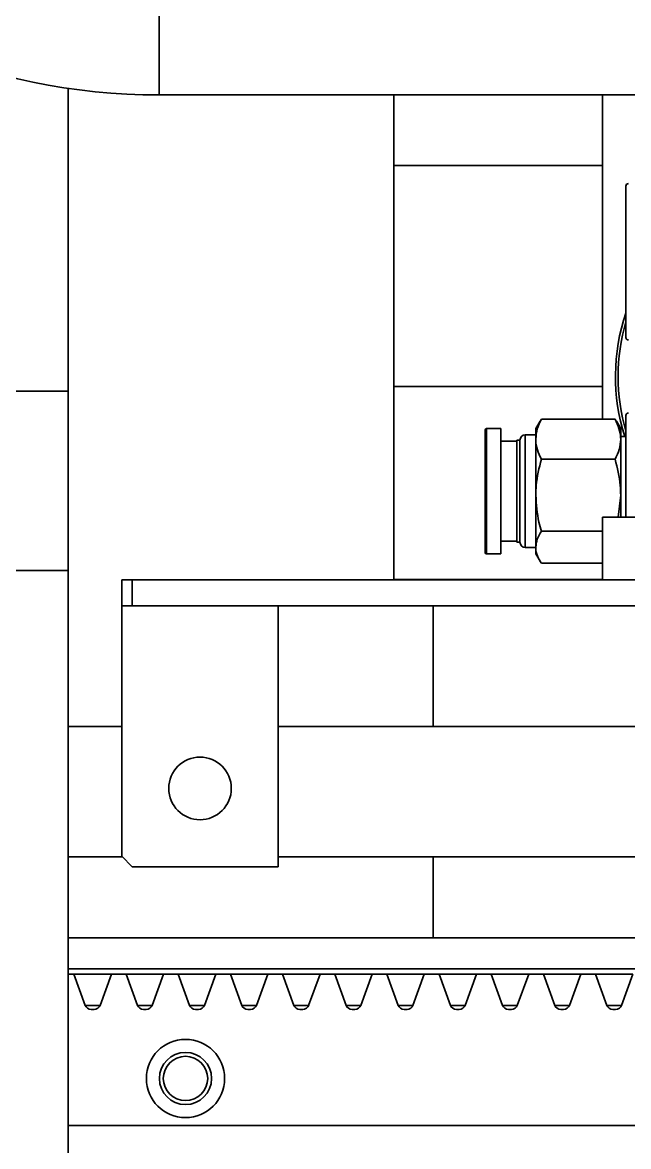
# Model space of a CAD drawing. Header units: millimetres. Extents: x -1052 to 3351, y 0 to 2015.
# Drawn here: x -378.258 to -376.539, y 1691.662 to 1694.85 of the extents above; entities that cross this region are included whole.
import ezdxf

# ---------------------------------------------------------------- set-up
doc = ezdxf.new("R2010")
doc.units = ezdxf.units.MM

msp = doc.modelspace()

# ---------------------------------------------------------------- linework, layer by layer
at = {"color": 7, "linetype": 'Continuous', "lineweight": 35}
for p, q in [((-377.8701, 1699.2806), (-377.8701, 1694.6448)), ((-377.8701, 1699.2806), (-377.8701, 1694.6448)), ((-378.1281, 1694.6636), (-378.1281, 1693.8043)), ((-378.1281, 1694.6636), (-378.1281, 1693.8043)), ((-377.8701, 1694.6448), (-376.2357, 1694.6448)), ((-377.8701, 1694.6448), (-376.2357, 1694.6448)), ((-377.2045, 1694.4448), (-377.2045, 1694.6448)), ((-377.2045, 1694.4448), (-377.2045, 1694.6448)), ((-376.6128, 1694.4448), (-376.6128, 1694.6448)), ((-376.6128, 1694.4448), (-376.6128, 1694.6448)), ((-377.2045, 1694.4448), (-376.6128, 1694.4448)), ((-377.2045, 1693.8175), (-377.2045, 1694.4448)), ((-377.2045, 1694.4448), (-376.6128, 1694.4448)), ((-377.2045, 1693.8175), (-377.2045, 1694.4448)), ((-376.6128, 1693.8175), (-376.6128, 1694.4448)), ((-376.6128, 1693.8175), (-376.6128, 1694.4448)), ((-376.5464, 1693.9573), (-376.5464, 1694.3863)), ((-376.5464, 1693.9573), (-376.5464, 1694.3863)), ((-377.2045, 1693.8175), (-376.6128, 1693.8175)), ((-377.2045, 1693.2701), (-377.2045, 1693.8175)), ((-377.2045, 1693.8175), (-376.6128, 1693.8175)), ((-377.2045, 1693.2701), (-377.2045, 1693.8175)), ((-376.6128, 1693.7255), (-376.6128, 1693.8175)), ((-376.6128, 1693.7255), (-376.6128, 1693.8175)), ((-378.7938, 1693.8043), (-378.1281, 1693.8043)), ((-378.7938, 1693.8043), (-378.1281, 1693.8043)), ((-378.1281, 1693.8043), (-378.1281, 1693.2956)), ((-378.1281, 1693.8043), (-378.1281, 1693.2956)), ((-376.7899, 1693.7192), (-376.8019, 1693.6984)), ((-376.7899, 1693.7192), (-376.8019, 1693.6984)), ((-376.7895, 1693.7189), (-376.7861, 1693.7255)), ((-376.7895, 1693.7189), (-376.7861, 1693.7255)), ((-376.577, 1693.7255), (-376.7861, 1693.7255)), ((-376.577, 1693.7255), (-376.7861, 1693.7255)), ((-376.577, 1693.7255), (-376.5736, 1693.7189)), ((-376.577, 1693.7255), (-376.5736, 1693.7189)), ((-376.5612, 1693.6984), (-376.5732, 1693.7192)), ((-376.5612, 1693.6984), (-376.5732, 1693.7192)), ((-376.5464, 1693.447), (-376.5464, 1693.7354)), ((-376.5464, 1693.447), (-376.5464, 1693.7354)), ((-376.9457, 1693.6947), (-376.9457, 1693.3471)), ((-376.9457, 1693.6947), (-376.9457, 1693.3471)), ((-376.9008, 1693.6984), (-376.942, 1693.6984)), ((-376.942, 1693.6984), (-376.942, 1693.3434)), ((-376.9008, 1693.6984), (-376.942, 1693.6984)), ((-376.942, 1693.6984), (-376.942, 1693.3434)), ((-376.9008, 1693.6984), (-376.9008, 1693.3434)), ((-376.9008, 1693.6984), (-376.9008, 1693.3434)), ((-376.8019, 1693.6807), (-376.8321, 1693.6807)), ((-376.8321, 1693.6807), (-376.8321, 1693.3612)), ((-376.8019, 1693.6807), (-376.8321, 1693.6807)), ((-376.8321, 1693.6807), (-376.8321, 1693.3612)), ((-376.8019, 1693.6984), (-376.8019, 1693.6686)), ((-376.8019, 1693.6984), (-376.8019, 1693.6686)), ((-376.5612, 1693.6984), (-376.5612, 1693.6686)), ((-376.5612, 1693.6984), (-376.5612, 1693.6686)), ((-376.8559, 1693.6629), (-376.9008, 1693.6629)), ((-376.8559, 1693.6629), (-376.9008, 1693.6629)), ((-376.8469, 1693.6659), (-376.8559, 1693.6659)), ((-376.8559, 1693.6659), (-376.8559, 1693.376)), ((-376.8469, 1693.6659), (-376.8559, 1693.6659)), ((-376.8559, 1693.6659), (-376.8559, 1693.376)), ((-376.8469, 1693.6659), (-376.8469, 1693.376)), ((-376.8469, 1693.6659), (-376.8469, 1693.376)), ((-376.8019, 1693.6686), (-376.8019, 1693.5095)), ((-376.8019, 1693.6686), (-376.8019, 1693.5095)), ((-376.5464, 1693.6759), (-376.5612, 1693.6759)), ((-376.5464, 1693.6759), (-376.5612, 1693.6759)), ((-376.5612, 1693.6686), (-376.5612, 1693.5095)), ((-376.5612, 1693.6686), (-376.5612, 1693.5095)), ((-376.577, 1693.6118), (-376.7861, 1693.6118)), ((-376.577, 1693.6118), (-376.7861, 1693.6118)), ((-376.8019, 1693.5095), (-376.8019, 1693.3618)), ((-376.8019, 1693.5095), (-376.8019, 1693.3618)), ((-376.5686, 1693.447), (-376.5612, 1693.5095)), ((-376.5686, 1693.447), (-376.5612, 1693.5095)), ((-376.5612, 1693.5095), (-376.5612, 1693.447)), ((-376.5612, 1693.5095), (-376.5612, 1693.447)), ((-376.6129, 1693.447), (-376.6129, 1693.2695)), ((-376.6129, 1693.447), (-376.4962, 1693.447)), ((-376.6129, 1693.447), (-376.6129, 1693.2695)), ((-376.6129, 1693.447), (-376.4962, 1693.447)), ((-376.6129, 1693.4072), (-376.7861, 1693.4072)), ((-376.6129, 1693.4072), (-376.7861, 1693.4072)), ((-376.9008, 1693.3789), (-376.8559, 1693.3789)), ((-376.9008, 1693.3789), (-376.8559, 1693.3789)), ((-376.8559, 1693.376), (-376.8469, 1693.376)), ((-376.8559, 1693.376), (-376.8469, 1693.376)), ((-376.8321, 1693.3612), (-376.8019, 1693.3612)), ((-376.8321, 1693.3612), (-376.8019, 1693.3612)), ((-376.8019, 1693.3618), (-376.8019, 1693.3434)), ((-376.8019, 1693.3618), (-376.8019, 1693.3434)), ((-376.942, 1693.3434), (-376.9008, 1693.3434)), ((-376.942, 1693.3434), (-376.9008, 1693.3434)), ((-376.8019, 1693.3434), (-376.7899, 1693.3227)), ((-376.8019, 1693.3434), (-376.7899, 1693.3227)), ((-376.6129, 1693.3164), (-376.7861, 1693.3164)), ((-376.6129, 1693.3164), (-376.7861, 1693.3164)), ((-378.1281, 1693.2956), (-378.7938, 1693.2956)), ((-378.1281, 1693.2956), (-378.7938, 1693.2956)), ((-378.1281, 1693.2956), (-378.1281, 1683.9489)), ((-378.1281, 1693.2956), (-378.1281, 1683.9489)), ((-377.976, 1693.1955), (-377.976, 1693.2695)), ((-377.976, 1693.2695), (-377.9464, 1693.2695)), ((-377.976, 1693.1955), (-377.976, 1693.2695)), ((-377.976, 1693.2695), (-377.9464, 1693.2695)), ((-377.9464, 1693.2695), (-377.9464, 1693.1955)), ((-377.9464, 1693.2695), (-373.5681, 1693.2695)), ((-377.9464, 1693.2695), (-377.9464, 1693.1955)), ((-377.9464, 1693.2695), (-373.5681, 1693.2695)), ((-377.2045, 1693.2701), (-376.6129, 1693.2701)), ((-377.2045, 1693.2701), (-376.6129, 1693.2701)), ((-377.0927, 1693.2701), (-377.0927, 1693.2695)), ((-377.0927, 1693.2701), (-377.0927, 1693.2695)), ((-377.9464, 1693.1955), (-377.976, 1693.1955)), ((-377.976, 1692.4855), (-377.976, 1693.1955)), ((-377.9464, 1693.1955), (-377.976, 1693.1955)), ((-377.976, 1692.4855), (-377.976, 1693.1955)), ((-377.9464, 1693.1955), (-373.5681, 1693.1955)), ((-377.9464, 1693.1955), (-373.5681, 1693.1955)), ((-377.5323, 1692.4559), (-377.5323, 1693.1955)), ((-377.5323, 1692.4559), (-377.5323, 1693.1955)), ((-377.0927, 1693.1955), (-377.0927, 1692.8536)), ((-377.0927, 1693.1955), (-377.0927, 1692.8536)), ((-378.1281, 1692.8536), (-378.1281, 1692.4838)), ((-377.976, 1692.8536), (-378.1281, 1692.8536)), ((-378.1281, 1692.8536), (-378.1281, 1692.4838)), ((-377.976, 1692.8536), (-378.1281, 1692.8536)), ((-373.9822, 1692.8536), (-377.5323, 1692.8536)), ((-373.9822, 1692.8536), (-377.5323, 1692.8536)), ((-378.1281, 1692.4838), (-377.9743, 1692.4838)), ((-378.1281, 1692.4838), (-377.9743, 1692.4838)), ((-377.976, 1692.4855), (-377.9464, 1692.4559)), ((-377.976, 1692.4855), (-377.9464, 1692.4559)), ((-377.5323, 1692.4838), (-373.9822, 1692.4838)), ((-377.5323, 1692.4838), (-373.9822, 1692.4838)), ((-377.0927, 1692.4838), (-377.0927, 1692.2545)), ((-377.0927, 1692.4838), (-377.0927, 1692.2545)), ((-377.5323, 1692.4559), (-377.9464, 1692.4559)), ((-377.5323, 1692.4559), (-377.9464, 1692.4559)), ((-374.6732, 1692.2545), (-378.1281, 1692.2545)), ((-374.6732, 1692.2545), (-378.1281, 1692.2545)), ((-374.6732, 1692.1657), (-378.1281, 1692.1657)), ((-374.6732, 1692.1657), (-378.1281, 1692.1657)), ((-378.1281, 1692.151), (-378.1117, 1692.151)), ((-378.1281, 1692.151), (-378.1117, 1692.151)), ((-378.1117, 1692.151), (-378.0795, 1692.0625)), ((-378.0055, 1692.151), (-378.1117, 1692.151)), ((-378.1117, 1692.151), (-378.0795, 1692.0625)), ((-378.0055, 1692.151), (-378.1117, 1692.151)), ((-378.0377, 1692.0625), (-378.0055, 1692.151)), ((-378.0377, 1692.0625), (-378.0055, 1692.151)), ((-378.0055, 1692.151), (-377.9638, 1692.151)), ((-378.0055, 1692.151), (-377.9638, 1692.151)), ((-377.9638, 1692.151), (-377.9316, 1692.0625)), ((-377.8575, 1692.151), (-377.9638, 1692.151)), ((-377.9638, 1692.151), (-377.9316, 1692.0625)), ((-377.8575, 1692.151), (-377.9638, 1692.151)), ((-377.8897, 1692.0625), (-377.8575, 1692.151)), ((-377.8897, 1692.0625), (-377.8575, 1692.151)), ((-377.8575, 1692.151), (-377.8159, 1692.151)), ((-377.8575, 1692.151), (-377.8159, 1692.151)), ((-377.8159, 1692.151), (-377.7837, 1692.0625)), ((-377.7096, 1692.151), (-377.8159, 1692.151)), ((-377.8159, 1692.151), (-377.7837, 1692.0625)), ((-377.7096, 1692.151), (-377.8159, 1692.151)), ((-377.7418, 1692.0625), (-377.7096, 1692.151)), ((-377.7418, 1692.0625), (-377.7096, 1692.151)), ((-377.7096, 1692.151), (-377.668, 1692.151)), ((-377.7096, 1692.151), (-377.668, 1692.151)), ((-377.668, 1692.151), (-377.6358, 1692.0625)), ((-377.5617, 1692.151), (-377.668, 1692.151)), ((-377.668, 1692.151), (-377.6358, 1692.0625)), ((-377.5617, 1692.151), (-377.668, 1692.151)), ((-377.5939, 1692.0625), (-377.5617, 1692.151)), ((-377.5939, 1692.0625), (-377.5617, 1692.151)), ((-377.5617, 1692.151), (-377.5201, 1692.151)), ((-377.5617, 1692.151), (-377.5201, 1692.151)), ((-377.5201, 1692.151), (-377.4879, 1692.0625)), ((-377.4138, 1692.151), (-377.5201, 1692.151)), ((-377.5201, 1692.151), (-377.4879, 1692.0625)), ((-377.4138, 1692.151), (-377.5201, 1692.151)), ((-377.446, 1692.0625), (-377.4138, 1692.151)), ((-377.446, 1692.0625), (-377.4138, 1692.151)), ((-377.4138, 1692.151), (-377.3721, 1692.151)), ((-377.4138, 1692.151), (-377.3721, 1692.151)), ((-377.3721, 1692.151), (-377.3399, 1692.0625)), ((-377.2659, 1692.151), (-377.3721, 1692.151)), ((-377.3721, 1692.151), (-377.3399, 1692.0625)), ((-377.2659, 1692.151), (-377.3721, 1692.151)), ((-377.2981, 1692.0625), (-377.2659, 1692.151)), ((-377.2981, 1692.0625), (-377.2659, 1692.151)), ((-377.2659, 1692.151), (-377.2242, 1692.151)), ((-377.2659, 1692.151), (-377.2242, 1692.151)), ((-377.2242, 1692.151), (-377.192, 1692.0625)), ((-377.118, 1692.151), (-377.2242, 1692.151)), ((-377.2242, 1692.151), (-377.192, 1692.0625)), ((-377.118, 1692.151), (-377.2242, 1692.151)), ((-377.1502, 1692.0625), (-377.118, 1692.151)), ((-377.1502, 1692.0625), (-377.118, 1692.151)), ((-377.118, 1692.151), (-377.0763, 1692.151)), ((-377.118, 1692.151), (-377.0763, 1692.151)), ((-377.0763, 1692.151), (-377.0441, 1692.0625)), ((-376.97, 1692.151), (-377.0763, 1692.151)), ((-377.0763, 1692.151), (-377.0441, 1692.0625)), ((-376.97, 1692.151), (-377.0763, 1692.151)), ((-377.0022, 1692.0625), (-376.97, 1692.151)), ((-377.0022, 1692.0625), (-376.97, 1692.151)), ((-376.97, 1692.151), (-376.9284, 1692.151)), ((-376.97, 1692.151), (-376.9284, 1692.151)), ((-376.9284, 1692.151), (-376.8962, 1692.0625)), ((-376.8221, 1692.151), (-376.9284, 1692.151)), ((-376.9284, 1692.151), (-376.8962, 1692.0625)), ((-376.8221, 1692.151), (-376.9284, 1692.151)), ((-376.8543, 1692.0625), (-376.8221, 1692.151)), ((-376.8543, 1692.0625), (-376.8221, 1692.151)), ((-376.8221, 1692.151), (-376.7805, 1692.151)), ((-376.8221, 1692.151), (-376.7805, 1692.151)), ((-376.7805, 1692.151), (-376.7483, 1692.0625)), ((-376.6742, 1692.151), (-376.7805, 1692.151)), ((-376.7805, 1692.151), (-376.7483, 1692.0625)), ((-376.6742, 1692.151), (-376.7805, 1692.151)), ((-376.7064, 1692.0625), (-376.6742, 1692.151)), ((-376.7064, 1692.0625), (-376.6742, 1692.151)), ((-376.6742, 1692.151), (-376.6325, 1692.151)), ((-376.6742, 1692.151), (-376.6325, 1692.151)), ((-376.6325, 1692.151), (-376.6003, 1692.0625)), ((-376.5263, 1692.151), (-376.6325, 1692.151)), ((-376.6325, 1692.151), (-376.6003, 1692.0625)), ((-376.5263, 1692.151), (-376.6325, 1692.151)), ((-376.5585, 1692.0625), (-376.5263, 1692.151)), ((-376.5585, 1692.0625), (-376.5263, 1692.151)), ((-378.0377, 1692.0625), (-378.0795, 1692.0625)), ((-378.0377, 1692.0625), (-378.0795, 1692.0625)), ((-377.8897, 1692.0625), (-377.9316, 1692.0625)), ((-377.8897, 1692.0625), (-377.9316, 1692.0625)), ((-377.7418, 1692.0625), (-377.7837, 1692.0625)), ((-377.7418, 1692.0625), (-377.7837, 1692.0625)), ((-377.5939, 1692.0625), (-377.6358, 1692.0625)), ((-377.5939, 1692.0625), (-377.6358, 1692.0625)), ((-377.446, 1692.0625), (-377.4879, 1692.0625)), ((-377.446, 1692.0625), (-377.4879, 1692.0625)), ((-377.2981, 1692.0625), (-377.3399, 1692.0625)), ((-377.2981, 1692.0625), (-377.3399, 1692.0625)), ((-377.1502, 1692.0625), (-377.192, 1692.0625)), ((-377.1502, 1692.0625), (-377.192, 1692.0625)), ((-377.0022, 1692.0625), (-377.0441, 1692.0625)), ((-377.0022, 1692.0625), (-377.0441, 1692.0625)), ((-376.8543, 1692.0625), (-376.8962, 1692.0625)), ((-376.8543, 1692.0625), (-376.8962, 1692.0625)), ((-376.7064, 1692.0625), (-376.7483, 1692.0625)), ((-376.7064, 1692.0625), (-376.7483, 1692.0625)), ((-376.5585, 1692.0625), (-376.6003, 1692.0625)), ((-376.5585, 1692.0625), (-376.6003, 1692.0625)), ((-378.0626, 1692.0511), (-378.0546, 1692.0511)), ((-378.0626, 1692.0511), (-378.0546, 1692.0511)), ((-377.9147, 1692.0511), (-377.9067, 1692.0511)), ((-377.9147, 1692.0511), (-377.9067, 1692.0511)), ((-377.7668, 1692.0511), (-377.7587, 1692.0511)), ((-377.7668, 1692.0511), (-377.7587, 1692.0511)), ((-377.6189, 1692.0511), (-377.6108, 1692.0511)), ((-377.6189, 1692.0511), (-377.6108, 1692.0511)), ((-377.4709, 1692.0511), (-377.4629, 1692.0511)), ((-377.4709, 1692.0511), (-377.4629, 1692.0511)), ((-377.323, 1692.0511), (-377.315, 1692.0511)), ((-377.323, 1692.0511), (-377.315, 1692.0511)), ((-377.1751, 1692.0511), (-377.1671, 1692.0511)), ((-377.1751, 1692.0511), (-377.1671, 1692.0511)), ((-377.0272, 1692.0511), (-377.0192, 1692.0511)), ((-377.0272, 1692.0511), (-377.0192, 1692.0511)), ((-376.8793, 1692.0511), (-376.8712, 1692.0511)), ((-376.8793, 1692.0511), (-376.8712, 1692.0511)), ((-376.7313, 1692.0511), (-376.7233, 1692.0511)), ((-376.7313, 1692.0511), (-376.7233, 1692.0511)), ((-376.5834, 1692.0511), (-376.5754, 1692.0511)), ((-376.5834, 1692.0511), (-376.5754, 1692.0511)), ((-378.1281, 1691.722), (-374.8211, 1691.722)), ((-378.1281, 1691.722), (-374.8211, 1691.722))]:
    msp.add_line(p, q, dxfattribs=at)
for centre, radius in [((-377.7541, 1692.6778), 0.0888), ((-377.7541, 1692.6778), 0.0888), ((-377.7953, 1691.8551), 0.1109), ((-377.7953, 1691.8551), 0.1109), ((-377.7953, 1691.8551), 0.074), ((-377.7953, 1691.8551), 0.074), ((-377.7953, 1691.8551), 0.0629), ((-377.7953, 1691.8551), 0.0629)]:
    msp.add_circle(centre, radius, dxfattribs=at)
for centre, radius, start, end in [((-377.8701, 1696.4198), 1.775, 180, 270), ((-377.8701, 1696.4198), 1.775, 180, 270), ((-376.539, 1694.3863), 0.0074, 90, 180), ((-376.539, 1694.3863), 0.0074, 90, 180), ((-376.0139, 1693.8464), 0.5621, 161.3283, 197.6513), ((-376.0139, 1693.8464), 0.5621, 161.3283, 197.6513), ((-376.0139, 1693.8464), 0.5621, 161.3283, 197.6513), ((-376.0139, 1693.8464), 0.5621, 161.3283, 197.6513), ((-376.0139, 1693.8464), 0.5547, 163.7398, 196.2602), ((-376.0139, 1693.8464), 0.5547, 163.7398, 196.2602), ((-376.539, 1693.9573), 0.0074, 180, 270), ((-376.539, 1693.9573), 0.0074, 180, 270), ((-376.539, 1693.7354), 0.0074, 90, 180), ((-376.539, 1693.7354), 0.0074, 90, 180), ((-376.942, 1693.6947), 0.0037, 90, 180), ((-376.942, 1693.6947), 0.0037, 90, 180), ((-376.8321, 1693.6659), 0.0148, 90, 180), ((-376.8321, 1693.6659), 0.0148, 90, 180), ((-376.8321, 1693.376), 0.0148, 180, 270), ((-376.8321, 1693.376), 0.0148, 180, 270), ((-376.942, 1693.3471), 0.0037, 180, 270), ((-376.942, 1693.3471), 0.0037, 180, 270)]:
    msp.add_arc(centre, radius, start, end, dxfattribs=at)
for centre, start_param, end_param in [((-378.0626, 1692.068), 3.472048, 4.712389), ((-378.0626, 1692.068), 3.472048, 4.712389), ((-378.0546, 1692.068), 4.712389, 5.95273), ((-378.0546, 1692.068), 4.712389, 5.95273), ((-377.9147, 1692.068), 3.472048, 4.712389), ((-377.9147, 1692.068), 3.472048, 4.712389), ((-377.9067, 1692.068), 4.712389, 5.95273), ((-377.9067, 1692.068), 4.712389, 5.95273), ((-377.7668, 1692.068), 3.472048, 4.712389), ((-377.7668, 1692.068), 3.472048, 4.712389), ((-377.7587, 1692.068), 4.712389, 5.95273), ((-377.7587, 1692.068), 4.712389, 5.95273), ((-377.6189, 1692.068), 3.472048, 4.712389), ((-377.6189, 1692.068), 3.472048, 4.712389), ((-377.6108, 1692.068), 4.712389, 5.95273), ((-377.6108, 1692.068), 4.712389, 5.95273), ((-377.4709, 1692.068), 3.472048, 4.712389), ((-377.4709, 1692.068), 3.472048, 4.712389), ((-377.4629, 1692.068), 4.712389, 5.95273), ((-377.4629, 1692.068), 4.712389, 5.95273), ((-377.323, 1692.068), 3.472048, 4.712389), ((-377.323, 1692.068), 3.472048, 4.712389), ((-377.315, 1692.068), 4.712389, 5.95273), ((-377.315, 1692.068), 4.712389, 5.95273), ((-377.1751, 1692.068), 3.472048, 4.712389), ((-377.1751, 1692.068), 3.472048, 4.712389), ((-377.1671, 1692.068), 4.712389, 5.95273), ((-377.1671, 1692.068), 4.712389, 5.95273), ((-377.0272, 1692.068), 3.472048, 4.712389), ((-377.0272, 1692.068), 3.472048, 4.712389), ((-377.0192, 1692.068), 4.712389, 5.95273), ((-377.0192, 1692.068), 4.712389, 5.95273), ((-376.8793, 1692.068), 3.472048, 4.712389), ((-376.8793, 1692.068), 3.472048, 4.712389), ((-376.8712, 1692.068), 4.712389, 5.95273), ((-376.8712, 1692.068), 4.712389, 5.95273), ((-376.7313, 1692.068), 3.472048, 4.712389), ((-376.7313, 1692.068), 3.472048, 4.712389), ((-376.7233, 1692.068), 4.712389, 5.95273), ((-376.7233, 1692.068), 4.712389, 5.95273), ((-376.5834, 1692.068), 3.472048, 4.712389), ((-376.5834, 1692.068), 3.472048, 4.712389), ((-376.5754, 1692.068), 4.712389, 5.95273), ((-376.5754, 1692.068), 4.712389, 5.95273)]:
    msp.add_ellipse(centre, major_axis=(0.0179, 0), ratio=0.942476, start_param=start_param, end_param=end_param, dxfattribs=at)
for points, knots in [([(-376.7861, 1693.7255), (-376.7905, 1693.7162), (-376.7994, 1693.6976), (-376.8011, 1693.6783), (-376.8019, 1693.6686)], [0, 0, 0, 0, 1.993948, 4.024458, 4.024458, 4.024458, 4.024458]), ([(-376.7861, 1693.7255), (-376.7905, 1693.7162), (-376.7994, 1693.6976), (-376.8011, 1693.6783), (-376.8019, 1693.6686)], [0, 0, 0, 0, 1.993948, 4.024458, 4.024458, 4.024458, 4.024458]), ([(-376.5612, 1693.6686), (-376.5612, 1693.67), (-376.5613, 1693.6802), (-376.5648, 1693.6994), (-376.5729, 1693.7167), (-376.577, 1693.7255)], [0, 0, 0, 0, 0.282377, 2.138035, 4.028022, 4.028022, 4.028022, 4.028022]), ([(-376.5612, 1693.6686), (-376.5612, 1693.67), (-376.5613, 1693.6802), (-376.5648, 1693.6994), (-376.5729, 1693.7167), (-376.577, 1693.7255)], [0, 0, 0, 0, 0.282377, 2.138035, 4.028022, 4.028022, 4.028022, 4.028022]), ([(-376.8019, 1693.6686), (-376.8019, 1693.6673), (-376.8018, 1693.6571), (-376.7983, 1693.6378), (-376.7902, 1693.6205), (-376.7861, 1693.6118)], [0, 0, 0, 0, 0.282376, 2.138045, 4.02808, 4.02808, 4.02808, 4.02808]), ([(-376.8019, 1693.6686), (-376.8019, 1693.6673), (-376.8018, 1693.6571), (-376.7983, 1693.6378), (-376.7902, 1693.6205), (-376.7861, 1693.6118)], [0, 0, 0, 0, 0.282376, 2.138045, 4.02808, 4.02808, 4.02808, 4.02808]), ([(-376.577, 1693.6118), (-376.5726, 1693.621), (-376.5636, 1693.6396), (-376.562, 1693.6589), (-376.5612, 1693.6686)], [0, 0, 0, 0, 1.994013, 4.024513, 4.024513, 4.024513, 4.024513]), ([(-376.577, 1693.6118), (-376.5726, 1693.621), (-376.5636, 1693.6396), (-376.562, 1693.6589), (-376.5612, 1693.6686)], [0, 0, 0, 0, 1.994013, 4.024513, 4.024513, 4.024513, 4.024513]), ([(-376.7861, 1693.6118), (-376.7923, 1693.5871), (-376.8008, 1693.5534), (-376.8017, 1693.5188), (-376.8019, 1693.5095)], [0, 0, 0, 0, 5.131224, 7.015913, 7.015913, 7.015913, 7.015913]), ([(-376.7861, 1693.6118), (-376.7923, 1693.5871), (-376.8008, 1693.5534), (-376.8017, 1693.5188), (-376.8019, 1693.5095)], [0, 0, 0, 0, 5.131224, 7.015913, 7.015913, 7.015913, 7.015913]), ([(-376.5612, 1693.5095), (-376.5614, 1693.5188), (-376.5623, 1693.5534), (-376.5708, 1693.5871), (-376.577, 1693.6118)], [0, 0, 0, 0, 1.884689, 7.015913, 7.015913, 7.015913, 7.015913]), ([(-376.5612, 1693.5095), (-376.5614, 1693.5188), (-376.5623, 1693.5534), (-376.5708, 1693.5871), (-376.577, 1693.6118)], [0, 0, 0, 0, 1.884689, 7.015913, 7.015913, 7.015913, 7.015913]), ([(-376.8019, 1693.5095), (-376.8001, 1693.4838), (-376.7978, 1693.4491), (-376.7885, 1693.4158), (-376.7861, 1693.4072)], [0, 0, 0, 0, 5.206392, 7.012503, 7.012503, 7.012503, 7.012503]), ([(-376.8019, 1693.5095), (-376.8001, 1693.4838), (-376.7978, 1693.4491), (-376.7885, 1693.4158), (-376.7861, 1693.4072)], [0, 0, 0, 0, 5.206392, 7.012503, 7.012503, 7.012503, 7.012503]), ([(-376.7861, 1693.4072), (-376.7905, 1693.3998), (-376.7994, 1693.385), (-376.8011, 1693.3696), (-376.8019, 1693.3618)], [0, 0, 0, 0, 1.630503, 3.290885, 3.290885, 3.290885, 3.290885]), ([(-376.7861, 1693.4072), (-376.7905, 1693.3998), (-376.7994, 1693.385), (-376.8011, 1693.3696), (-376.8019, 1693.3618)], [0, 0, 0, 0, 1.630503, 3.290885, 3.290885, 3.290885, 3.290885]), ([(-376.8019, 1693.3618), (-376.8019, 1693.3607), (-376.8018, 1693.3526), (-376.7983, 1693.3372), (-376.7902, 1693.3234), (-376.7861, 1693.3164)], [0, 0, 0, 0, 0.230962, 1.749113, 3.295308, 3.295308, 3.295308, 3.295308]), ([(-376.8019, 1693.3618), (-376.8019, 1693.3607), (-376.8018, 1693.3526), (-376.7983, 1693.3372), (-376.7902, 1693.3234), (-376.7861, 1693.3164)], [0, 0, 0, 0, 0.230962, 1.749113, 3.295308, 3.295308, 3.295308, 3.295308])]:
    msp.add_open_spline(points, degree=3, knots=knots, dxfattribs=at)

doc.saveas('drawing.dxf')
